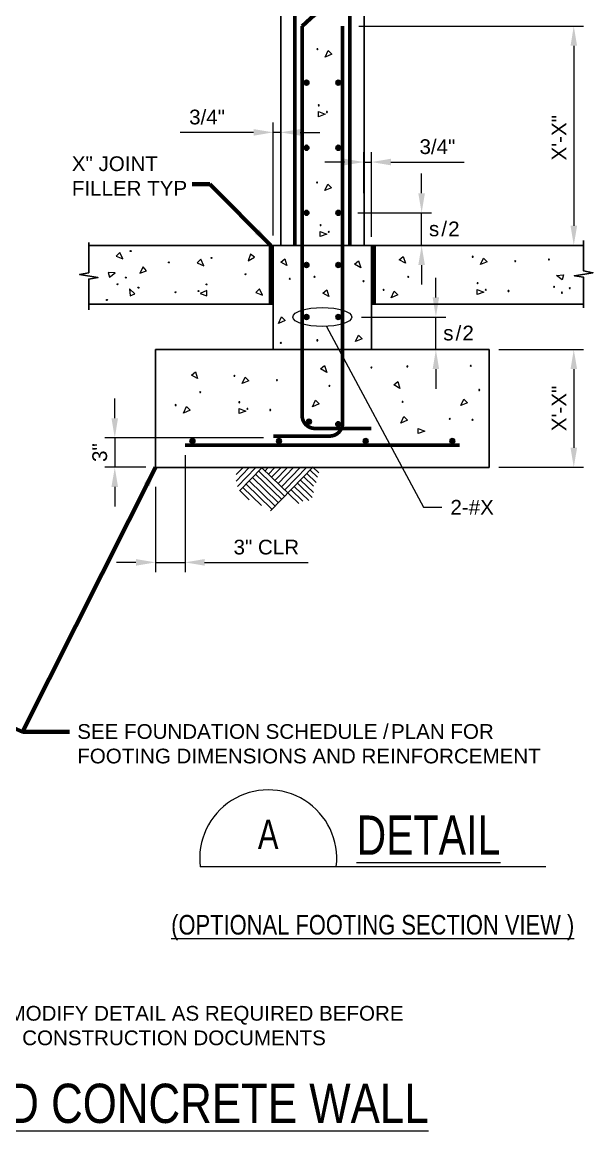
# Model space of a CAD drawing. Header units: inches. Extents: x -745 to -610, y 1779 to 1950.
# Drawn here: x -672.6 to -614.4, y 1779.4 to 1892.4 of the extents above; entities that cross this region are included whole.
import ezdxf
from ezdxf.enums import TextEntityAlignment as Align

# ---------------------------------------------------------------- set-up
doc = ezdxf.new("R2010")
doc.units = ezdxf.units.IN
doc.header["$LTSCALE"] = 5
doc.header["$MEASUREMENT"] = 0
for name, color, linetype, lineweight in [('S-ANNO-DIMS', 1, 'Continuous', 20), ('S-ANNO-TEXT', 7, 'Continuous', 20), ('S-DETL', 3, 'Continuous', 30), ('S-DETL-PATT', 7, 'Continuous', 15)]:
    doc.layers.add(name, color=color, linetype=linetype, lineweight=lineweight)
doc.styles.add('Romans', font='arial.ttf')
doc.dimstyles.get("Standard").update_dxf_attribs({"dimtxt": 0.18, "dimasz": 0.18, "dimexe": 0.18, "dimexo": 0.0625, "dimgap": 0.09, "dimtad": 0, "dimtih": 1, "dimtoh": 1, "dimdec": 4, "dimzin": 0, "dimdsep": 46, "dimtxsty": 'Standard', "dimcen": 0.09, "dimadec": 0, "dimazin": 0, "dimtfac": 1, "dimtdec": 4, "dimtofl": 0, "dimtmove": 0, "dimatfit": 3, "dimfxl": 1, "dimtolj": 1, "dimtzin": 0, "dimarcsym": 0})

# ---------------------------------------------------------------- blocks, each defined once
blk = doc.blocks.new('*D13')
at = {"layer": 'Defpoints', "color": 0, "transparency": 16777216}
for p in [(-639.26, 1891.98), (-626.16, 1869.64), (-616.34, 1869.64)]:
    blk.add_point(p, dxfattribs=at)
at = {"layer": 'S-ANNO-DIMS', "transparency": 16777216}
for p, q in [((-638.26, 1891.98), (-615.34, 1891.98)), ((-616.34, 1889.98), (-616.34, 1871.64)), ((-625.16, 1869.64), (-615.34, 1869.64))]:
    blk.add_line(p, q, dxfattribs=at)
for points in [[(-616.67, 1889.98), (-616, 1889.98), (-616.34, 1891.98)], [(-616.67, 1871.64), (-616, 1871.64), (-616.34, 1869.64)]]:
    blk.add_solid(points, dxfattribs=at)
at = {"layer": 'S-ANNO-DIMS', "transparency": 16777216, "insert": (-617.84, 1880.61), "char_height": 1.5, "attachment_point": 5, "rotation": 90, "style": 'Romans'}
blk.add_mtext('\\A1;X\'-X"', dxfattribs=at)
blk = doc.blocks.new('*D19')
at = {"layer": 'Defpoints', "color": 0, "transparency": 16777216}
for p in [(-646.98, 1850.03), (-663.14, 1847.03), (-658.98, 1847.03)]:
    blk.add_point(p, dxfattribs=at)
at = {"layer": 'S-ANNO-DIMS', "transparency": 16777216}
for p, q in [((-663.14, 1852.03), (-663.14, 1854.03)), ((-647.98, 1850.03), (-664.14, 1850.03)), ((-663.14, 1850.03), (-663.14, 1847.03)), ((-659.98, 1847.03), (-664.14, 1847.03)), ((-663.14, 1845.03), (-663.14, 1843.03))]:
    blk.add_line(p, q, dxfattribs=at)
for points in [[(-663.48, 1852.03), (-662.81, 1852.03), (-663.14, 1850.03)], [(-663.48, 1845.03), (-662.81, 1845.03), (-663.14, 1847.03)]]:
    blk.add_solid(points, dxfattribs=at)
at = {"layer": 'S-ANNO-DIMS', "transparency": 16777216, "insert": (-664.67, 1848.53), "char_height": 1.5, "attachment_point": 5, "rotation": 90, "style": 'Romans'}
blk.add_mtext('\\A1;3"', dxfattribs=at)
blk = doc.blocks.new('*D20')
at = {"layer": 'Defpoints', "color": 0, "transparency": 16777216}
for p in [(-624.98, 1859.03), (-624.98, 1847.03), (-616.34, 1847.03)]:
    blk.add_point(p, dxfattribs=at)
at = {"layer": 'S-ANNO-DIMS', "transparency": 16777216}
for p, q in [((-623.98, 1859.03), (-615.34, 1859.03)), ((-616.34, 1857.03), (-616.34, 1849.03)), ((-623.98, 1847.03), (-615.34, 1847.03))]:
    blk.add_line(p, q, dxfattribs=at)
for points in [[(-616.67, 1857.03), (-616, 1857.03), (-616.34, 1859.03)], [(-616.67, 1849.03), (-616, 1849.03), (-616.34, 1847.03)]]:
    blk.add_solid(points, dxfattribs=at)
at = {"layer": 'S-ANNO-DIMS', "transparency": 16777216, "insert": (-617.84, 1853.03), "char_height": 1.5, "attachment_point": 5, "rotation": 90, "style": 'Romans'}
blk.add_mtext('\\A1;X\'-X"', dxfattribs=at)
blk = doc.blocks.new('*D6')
at = {"layer": 'Defpoints', "color": 0, "transparency": 16777216}
for p in [(-637.73, 1878.13), (-637.73, 1873.97), (-636.98, 1869.53)]:
    blk.add_point(p, dxfattribs=at)
at = {"layer": 'S-ANNO-DIMS', "transparency": 16777216}
for p, q in [((-637.73, 1874.97), (-637.73, 1879.13)), ((-636.98, 1870.53), (-636.98, 1879.13)), ((-639.73, 1878.13), (-641.73, 1878.13)), ((-637.73, 1878.13), (-636.98, 1878.13)), ((-634.98, 1878.13), (-627.5, 1878.13))]:
    blk.add_line(p, q, dxfattribs=at)
for points in [[(-639.73, 1878.47), (-639.73, 1877.8), (-637.73, 1878.13)], [(-634.98, 1878.47), (-634.98, 1877.8), (-636.98, 1878.13)]]:
    blk.add_solid(points, dxfattribs=at)
at = {"layer": 'S-ANNO-DIMS', "transparency": 16777216, "insert": (-630.24, 1879.69), "char_height": 1.5, "attachment_point": 5, "style": 'Romans'}
blk.add_mtext('\\A1;3/4"', dxfattribs=at)
blk = doc.blocks.new('*D7')
at = {"layer": 'Defpoints', "color": 0, "transparency": 16777216}
for p in [(-646.98, 1881.16), (-646.98, 1869.64), (-646.23, 1869.64)]:
    blk.add_point(p, dxfattribs=at)
at = {"layer": 'S-ANNO-DIMS', "transparency": 16777216}
for p, q in [((-646.98, 1870.64), (-646.98, 1882.16)), ((-648.98, 1881.16), (-656.46, 1881.16)), ((-646.23, 1881.16), (-646.98, 1881.16)), ((-644.23, 1881.16), (-642.23, 1881.16))]:
    blk.add_line(p, q, dxfattribs=at)
for points in [[(-648.98, 1881.49), (-648.98, 1880.82), (-646.98, 1881.16)], [(-644.23, 1881.49), (-644.23, 1880.82), (-646.23, 1881.16)]]:
    blk.add_solid(points, dxfattribs=at)
at = {"layer": 'S-ANNO-DIMS', "transparency": 16777216, "insert": (-653.73, 1882.71), "char_height": 1.5, "attachment_point": 5, "style": 'Romans'}
blk.add_mtext('\\A1;3/4"', dxfattribs=at)
blk = doc.blocks.new('g_gdttl1')
blk.add_lwpolyline([(1.0326, -0.543, 1.127896), (0.1653, -0.5444)], format="xyb")
blk.add_lwpolyline([(0.1646, -0.5428), (2.3689, -0.5428)])
at = {"style": 'Romans', "width": 0.75}
for tag, height, p in [('DET#', 0.1875, (0.5987, -0.3372)), ('DWG#1', 0.1562, (0.6092, -0.7109)), ('DWG#2', 0.1562, (0.6251, -0.9373)), ('DWG#3', 0.1562, (0.6274, -1.1671)), ('DWG#5', 0.1562, (0.632, -1.6266))]:
    blk.add_attdef(tag, text='', height=height, dxfattribs=at).set_placement(p, align=Align.MIDDLE_CENTER)
blk.add_attdef('%%ULOWER_TITLE', text='', height=0.25, dxfattribs=at).set_placement((1.1614, -0.5762), align=Align.BOTTOM_LEFT)
at = {"style": 'Romans'}
blk.add_attdef('SCALE', text='', height=0.0938, dxfattribs=at).set_placement((1.3897, -0.697), align=Align.MIDDLE_LEFT)
at = {"style": 'Romans', "width": 0.75}
blk.add_attdef('DWG#4', text='', height=0.1562, dxfattribs=at).set_placement((0.6297, -1.3968), align=Align.MIDDLE)
blk = doc.blocks.new('*D4')
at = {"layer": 'Defpoints', "color": 0, "transparency": 16777216}
for p in [(-655.98, 1849.28), (-658.98, 1846.03), (-658.98, 1837.34)]:
    blk.add_point(p, dxfattribs=at)
at = {"layer": 'S-ANNO-DIMS', "transparency": 16777216}
for p, q in [((-655.98, 1848.28), (-655.98, 1836.34)), ((-658.98, 1845.03), (-658.98, 1836.34)), ((-660.98, 1837.34), (-662.98, 1837.34)), ((-658.98, 1837.34), (-655.98, 1837.34)), ((-653.98, 1837.34), (-643.41, 1837.34))]:
    blk.add_line(p, q, dxfattribs=at)
for points in [[(-660.98, 1837.68), (-660.98, 1837.01), (-658.98, 1837.34)], [(-653.98, 1837.68), (-653.98, 1837.01), (-655.98, 1837.34)]]:
    blk.add_solid(points, dxfattribs=at)
at = {"layer": 'S-ANNO-DIMS', "transparency": 16777216, "insert": (-647.69, 1838.89), "char_height": 1.5, "attachment_point": 5, "style": 'Romans'}
blk.add_mtext('\\A1;3" CLR', dxfattribs=at)
blk = doc.blocks.new('*D24')
at = {"layer": 'Defpoints', "color": 0, "transparency": 16777216}
for p in [(-638.98, 1862.34), (-630.4, 1862.34), (-636.98, 1859.03)]:
    blk.add_point(p, dxfattribs=at)
at = {"layer": 'S-ANNO-DIMS', "transparency": 16777216}
for p, q in [((-630.4, 1864.34), (-630.4, 1866.34)), ((-637.98, 1862.34), (-629.4, 1862.34)), ((-630.4, 1859.03), (-630.4, 1862.34)), ((-635.98, 1859.03), (-629.4, 1859.03)), ((-630.4, 1857.03), (-630.4, 1855.03))]:
    blk.add_line(p, q, dxfattribs=at)
for points in [[(-630.73, 1864.34), (-630.07, 1864.34), (-630.4, 1862.34)], [(-630.73, 1857.03), (-630.07, 1857.03), (-630.4, 1859.03)]]:
    blk.add_solid(points, dxfattribs=at)
at = {"layer": 'S-ANNO-DIMS', "transparency": 16777216, "insert": (-631.9, 1860.69), "char_height": 1.5, "width": 3.0682, "attachment_point": 5, "rotation": 90, "style": 'Romans'}
blk.add_mtext('\\A1;{\\T1.2; }', dxfattribs=at)
blk = doc.blocks.new('*D25')
at = {"layer": 'Defpoints', "color": 0, "transparency": 16777216}
for p in [(-639.35, 1872.95), (-631.85, 1872.95), (-636.98, 1869.64)]:
    blk.add_point(p, dxfattribs=at)
at = {"layer": 'S-ANNO-DIMS', "transparency": 16777216}
for p, q in [((-631.85, 1874.95), (-631.85, 1876.95)), ((-638.35, 1872.95), (-630.85, 1872.95)), ((-631.85, 1869.64), (-631.85, 1872.95)), ((-635.98, 1869.64), (-630.85, 1869.64)), ((-631.85, 1867.64), (-631.85, 1865.64))]:
    blk.add_line(p, q, dxfattribs=at)
for points in [[(-632.19, 1874.95), (-631.52, 1874.95), (-631.85, 1872.95)], [(-632.19, 1867.64), (-631.52, 1867.64), (-631.85, 1869.64)]]:
    blk.add_solid(points, dxfattribs=at)
at = {"layer": 'S-ANNO-DIMS', "transparency": 16777216, "insert": (-633.35, 1871.3), "char_height": 1.5, "width": 3.0682, "attachment_point": 5, "rotation": 90, "style": 'Romans'}
blk.add_mtext('\\A1;{\\T1.2; }', dxfattribs=at)

msp = doc.modelspace()

# ---------------------------------------------------------------- hatches: boundary and pattern name
at = {"layer": 'S-DETL', "linetype": 'Continuous'}
h = msp.add_hatch(color=256, dxfattribs=at)
h.dxf.hatch_style = 1
h.paths.add_polyline_path([(-643.8499001, 1886.2191566, -1), (-643.3499001, 1886.2191566, -1)])
h = msp.add_hatch(color=256, dxfattribs=at)
h.dxf.hatch_style = 1
h.paths.add_polyline_path([(-643.8499001, 1886.2191566, -1), (-643.3499001, 1886.2191566, -1)])
h = msp.add_hatch(color=256, dxfattribs=at)
h.dxf.hatch_style = 1
h.paths.add_polyline_path([(-643.8499001, 1886.2191566, -1), (-643.3499001, 1886.2191566, -1)])
h = msp.add_hatch(color=256, dxfattribs=at)
h.dxf.hatch_style = 1
h.paths.add_polyline_path([(-640.1002493, 1886.2191566, 1), (-640.6002493, 1886.2191566, 1)])
h = msp.add_hatch(color=256, dxfattribs=at)
h.dxf.hatch_style = 1
h.paths.add_polyline_path([(-640.1002493, 1886.2191566, 1), (-640.6002493, 1886.2191566, 1)])
h = msp.add_hatch(color=256, dxfattribs=at)
h.dxf.hatch_style = 1
h.paths.add_polyline_path([(-640.1002493, 1886.2191566, 1), (-640.6002493, 1886.2191566, 1)])
h = msp.add_hatch(color=256, dxfattribs=at)
h.dxf.hatch_style = 1
h.paths.add_polyline_path([(-643.8499001, 1879.5869131, -1), (-643.3499001, 1879.5869131, -1)])
h = msp.add_hatch(color=256, dxfattribs=at)
h.dxf.hatch_style = 1
h.paths.add_polyline_path([(-643.8499001, 1879.5869131, -1), (-643.3499001, 1879.5869131, -1)])
h = msp.add_hatch(color=256, dxfattribs=at)
h.dxf.hatch_style = 1
h.paths.add_polyline_path([(-643.8499001, 1879.5869131, -1), (-643.3499001, 1879.5869131, -1)])
h = msp.add_hatch(color=256, dxfattribs=at)
h.dxf.hatch_style = 1
h.paths.add_polyline_path([(-640.1002493, 1879.5869131, 1), (-640.6002493, 1879.5869131, 1)])
h = msp.add_hatch(color=256, dxfattribs=at)
h.dxf.hatch_style = 1
h.paths.add_polyline_path([(-640.1002493, 1879.5869131, 1), (-640.6002493, 1879.5869131, 1)])
h = msp.add_hatch(color=256, dxfattribs=at)
h.dxf.hatch_style = 1
h.paths.add_polyline_path([(-640.1002493, 1879.5869131, 1), (-640.6002493, 1879.5869131, 1)])
h = msp.add_hatch(color=256, dxfattribs=at)
h.dxf.hatch_style = 1
h.paths.add_polyline_path([(-643.8499001, 1872.9546696, -1), (-643.3499001, 1872.9546696, -1)])
h = msp.add_hatch(color=256, dxfattribs=at)
h.dxf.hatch_style = 1
h.paths.add_polyline_path([(-643.8499001, 1872.9546696, -1), (-643.3499001, 1872.9546696, -1)])
h = msp.add_hatch(color=256, dxfattribs=at)
h.dxf.hatch_style = 1
h.paths.add_polyline_path([(-643.8499001, 1872.9546696, -1), (-643.3499001, 1872.9546696, -1)])
h = msp.add_hatch(color=256, dxfattribs=at)
h.dxf.hatch_style = 1
h.paths.add_polyline_path([(-640.1002493, 1872.9546696, 1), (-640.6002493, 1872.9546696, 1)])
h = msp.add_hatch(color=256, dxfattribs=at)
h.dxf.hatch_style = 1
h.paths.add_polyline_path([(-640.1002493, 1872.9546696, 1), (-640.6002493, 1872.9546696, 1)])
h = msp.add_hatch(color=256, dxfattribs=at)
h.dxf.hatch_style = 1
h.paths.add_polyline_path([(-640.1002493, 1872.9546696, 1), (-640.6002493, 1872.9546696, 1)])
h = msp.add_hatch(color=256, dxfattribs=at)
h.dxf.hatch_style = 1
h.paths.add_polyline_path([(-643.8499001, 1867.6488748, -1), (-643.3499001, 1867.6488748, -1)])
h = msp.add_hatch(color=256, dxfattribs=at)
h.dxf.hatch_style = 1
h.paths.add_polyline_path([(-643.8499001, 1867.6488748, -1), (-643.3499001, 1867.6488748, -1)])
h = msp.add_hatch(color=256, dxfattribs=at)
h.dxf.hatch_style = 1
h.paths.add_polyline_path([(-643.8499001, 1867.6488748, -1), (-643.3499001, 1867.6488748, -1)])
h = msp.add_hatch(color=256, dxfattribs=at)
h.dxf.hatch_style = 1
h.paths.add_polyline_path([(-640.1002493, 1867.6488748, 1), (-640.6002493, 1867.6488748, 1)])
h = msp.add_hatch(color=256, dxfattribs=at)
h.dxf.hatch_style = 1
h.paths.add_polyline_path([(-640.1002493, 1867.6488748, 1), (-640.6002493, 1867.6488748, 1)])
h = msp.add_hatch(color=256, dxfattribs=at)
h.dxf.hatch_style = 1
h.paths.add_polyline_path([(-640.1002493, 1867.6488748, 1), (-640.6002493, 1867.6488748, 1)])
h = msp.add_hatch(color=256, dxfattribs=at)
h.dxf.hatch_style = 1
h.paths.add_polyline_path([(-643.8499001, 1862.34308, -1), (-643.3499001, 1862.34308, -1)])
h = msp.add_hatch(color=256, dxfattribs=at)
h.dxf.hatch_style = 1
h.paths.add_polyline_path([(-643.8499001, 1862.34308, -1), (-643.3499001, 1862.34308, -1)])
h = msp.add_hatch(color=256, dxfattribs=at)
h.dxf.hatch_style = 1
h.paths.add_polyline_path([(-643.8499001, 1862.34308, -1), (-643.3499001, 1862.34308, -1)])
h = msp.add_hatch(color=256, dxfattribs=at)
h.dxf.hatch_style = 1
h.paths.add_polyline_path([(-640.1002493, 1862.34308, 1), (-640.6002493, 1862.34308, 1)])
h = msp.add_hatch(color=256, dxfattribs=at)
h.dxf.hatch_style = 1
h.paths.add_polyline_path([(-640.1002493, 1862.34308, 1), (-640.6002493, 1862.34308, 1)])
h = msp.add_hatch(color=256, dxfattribs=at)
h.dxf.hatch_style = 1
h.paths.add_polyline_path([(-640.1002493, 1862.34308, 1), (-640.6002493, 1862.34308, 1)])
at = {"layer": 'S-DETL'}
h = msp.add_hatch(color=256, dxfattribs=at)
h.dxf.hatch_style = 1
h.paths.add_polyline_path([(-643.5937059, 1851.6847327, 1), (-643.0937059, 1851.6847327, 1)])
h = msp.add_hatch(color=256, dxfattribs=at)
h.dxf.hatch_style = 1
h.paths.add_polyline_path([(-640.6057247, 1851.4284511, 1), (-640.1057247, 1851.4284511, 1)])
h = msp.add_hatch(color=256, dxfattribs=at)
h.dxf.hatch_style = 1
h.paths.add_polyline_path([(-654.9750747, 1849.7134517, 1), (-655.4750747, 1849.7134517, 1)])
h = msp.add_hatch(color=256, dxfattribs=at)
h.dxf.hatch_style = 1
h.paths.add_polyline_path([(-646.1417414, 1849.7134517, 1), (-646.6417414, 1849.7134517, 1)])
h = msp.add_hatch(color=256, dxfattribs=at)
h.dxf.hatch_style = 1
h.paths.add_polyline_path([(-637.3084081, 1849.7134517, 1), (-637.8084081, 1849.7134517, 1)])
h = msp.add_hatch(color=256, dxfattribs=at)
h.dxf.hatch_style = 1
h.paths.add_polyline_path([(-628.4750747, 1849.7134517, 1), (-628.9750747, 1849.7134517, 1)])

# ---------------------------------------------------------------- linework, layer by layer
at = {"layer": 'S-ANNO-TEXT'}
msp.add_lwpolyline([(-641.5641205, 1861.3859023), (-631.6527727, 1842.9742206), (-629.7886624, 1842.9742206)], dxfattribs=at)
msp.add_ellipse((-641.9750747, 1862.34308), major_axis=(3, 0), ratio=0.322095586, dxfattribs=at)
at = {"layer": 'S-DETL', "linetype": 'Continuous'}
for p, q in [((-646.2250747, 1911.5638179), (-646.2250747, 1869.6385479)), ((-637.7250747, 1911.5638179), (-637.7250747, 1869.6385479)), ((-646.9750747, 1869.6385479), (-665.7948213, 1869.6385479)), ((-647.3500747, 1869.6385479), (-647.3500747, 1863.6385479)), ((-647.2250747, 1869.6385479), (-647.2250747, 1863.6385479)), ((-647.1000747, 1869.6385479), (-647.1000747, 1863.6385479)), ((-646.9750747, 1869.6385479), (-646.9750747, 1859.0269583)), ((-646.2250747, 1869.6385479), (-646.9750747, 1869.6385479)), ((-646.2250747, 1869.6385479), (-637.7250747, 1869.6385479)), ((-636.9750747, 1869.6385479), (-637.7250747, 1869.6385479)), ((-636.9750747, 1869.6385479), (-615.3353035, 1869.6385479)), ((-636.9750747, 1869.5284133), (-636.9750747, 1859.0269583)), ((-636.8500747, 1869.6385479), (-636.8500747, 1863.6385479)), ((-636.7250747, 1869.6385479), (-636.7250747, 1863.6385479)), ((-636.6000747, 1869.6385479), (-636.6000747, 1863.6385479)), ((-646.9750747, 1863.6385479), (-665.7948213, 1863.6385479)), ((-636.9750747, 1863.6385479), (-615.3353035, 1863.6385479)), ((-658.9750747, 1859.0269583), (-658.9750747, 1847.0269583)), ((-658.9750747, 1859.0269583), (-646.9750747, 1859.0269583)), ((-646.9750747, 1859.0269583), (-636.9750747, 1859.0269583)), ((-636.9750747, 1859.0269583), (-624.9750747, 1859.0269583)), ((-624.9750747, 1859.0269583), (-624.9750747, 1847.0269583)), ((-658.9750747, 1847.0269583), (-624.9750747, 1847.0269583))]:
    msp.add_line(p, q, dxfattribs=at)
at = {"layer": 'S-DETL', "linetype": 'Continuous', "const_width": 0.375}
for points in [[(-644.7878366, 1911.5638179), (-644.7878366, 1869.6385479)], [(-639.1623128, 1911.5638179), (-639.1623128, 1869.6385479)], [(-644.0374874, 1891.9822127), (-644.0374874, 1852.3034511)], [(-639.912662, 1891.9822127), (-639.912662, 1851.5269583)]]:
    msp.add_lwpolyline(points, dxfattribs=at)
at = {"layer": 'S-DETL', "linetype": 'Continuous'}
for points in [[(-665.7948213, 1869.944445), (-665.7948213, 1866.858533), (-666.7354273, 1866.6648826), (-664.8542153, 1866.3662776), (-665.7948213, 1866.2095099), (-665.7948213, 1863.0867151)], [(-615.3353035, 1870.1273026), (-615.3353035, 1867.0413905), (-614.3946975, 1866.8477402), (-616.2759095, 1866.5491351), (-615.3353035, 1866.3923674), (-615.3353035, 1863.2695727)]]:
    msp.add_lwpolyline(points, dxfattribs=at)
at = {"layer": 'S-DETL', "const_width": 0.375}
for points in [[(-639.912662, 1851.5269583, -0.4142135624), (-641.225162, 1850.2144583), (-646.9750747, 1850.2144583)], [(-644.0374874, 1852.3034511, 0.4142135624), (-642.7249874, 1850.9909511), (-636.9750747, 1850.9909511)]]:
    msp.add_lwpolyline(points, format="xyb", dxfattribs=at)
msp.add_lwpolyline([(-655.9750747, 1849.2759517), (-627.9750747, 1849.2759517)], dxfattribs=at)
at = {"layer": 'S-DETL', "linetype": 'Continuous'}
for centre in [(-643.5999001, 1886.2191566), (-643.5999001, 1886.2191566), (-643.5999001, 1886.2191566), (-640.3502493, 1886.2191566), (-640.3502493, 1886.2191566), (-640.3502493, 1886.2191566), (-643.5999001, 1879.5869131), (-643.5999001, 1879.5869131), (-643.5999001, 1879.5869131), (-640.3502493, 1879.5869131), (-640.3502493, 1879.5869131), (-640.3502493, 1879.5869131), (-643.5999001, 1872.9546696), (-643.5999001, 1872.9546696), (-643.5999001, 1872.9546696), (-640.3502493, 1872.9546696), (-640.3502493, 1872.9546696), (-640.3502493, 1872.9546696), (-643.5999001, 1867.6488748), (-643.5999001, 1867.6488748), (-643.5999001, 1867.6488748), (-640.3502493, 1867.6488748), (-640.3502493, 1867.6488748), (-640.3502493, 1867.6488748), (-643.5999001, 1862.34308), (-643.5999001, 1862.34308), (-643.5999001, 1862.34308), (-640.3502493, 1862.34308), (-640.3502493, 1862.34308), (-640.3502493, 1862.34308)]:
    msp.add_circle(centre, 0.25, dxfattribs=at)
at = {"layer": 'S-DETL'}
for centre in [(-643.3437059, 1851.6847327), (-640.3557247, 1851.4284511), (-655.2250747, 1849.7134517), (-646.3917414, 1849.7134517), (-637.5584081, 1849.7134517), (-628.7250747, 1849.7134517)]:
    msp.add_circle(centre, 0.25, dxfattribs=at)
at = {"layer": 'S-DETL-PATT'}
for p, q in [((-650.7577144, 1846.2892764), (-650.112589, 1846.9549699)), ((-650.7474303, 1845.633867), (-649.4571795, 1846.965254)), ((-650.6282813, 1845.0907933), (-648.8017701, 1846.975538)), ((-650.429661, 1844.6297247), (-648.1463606, 1846.9858221)), ((-648.1463606, 1846.9858221), (-644.3707717, 1843.3268886)), ((-647.8135139, 1846.6632594), (-647.4909512, 1846.9961061)), ((-647.4806671, 1846.3406967), (-646.8355417, 1847.0063902)), ((-647.2467546, 1842.5859386), (-642.903085, 1847.0680945)), ((-647.1478204, 1846.018134), (-646.1801323, 1847.0166742)), ((-646.8149736, 1845.6955713), (-645.5247228, 1847.0269583)), ((-646.4821268, 1845.3730086), (-644.8693134, 1847.0372424)), ((-646.1492801, 1845.0504459), (-644.2139039, 1847.0475264)), ((-645.8164333, 1844.7278832), (-643.5584945, 1847.0578105)), ((-642.9346962, 1847.0354756), (-642.3412885, 1846.4603945)), ((-649.1140487, 1845.9872818), (-646.5157719, 1843.4692766)), ((-648.791486, 1846.3201286), (-646.1239523, 1843.7350144)), ((-648.4689233, 1846.6529753), (-645.8187059, 1844.0846424)), ((-643.8707731, 1846.0695543), (-642.8722329, 1845.1018662)), ((-643.5482104, 1846.402401), (-642.5912176, 1845.4749686)), ((-643.2256477, 1846.7352478), (-642.4764179, 1846.009159)), ((-650.0817368, 1844.9887416), (-648.1759976, 1843.1418765)), ((-649.7591741, 1845.3215883), (-647.1608973, 1842.8035831)), ((-649.4366114, 1845.6544351), (-646.8210184, 1843.1196568)), ((-645.1610239, 1844.7381673), (-643.9789601, 1843.592618)), ((-644.8384612, 1845.071014), (-643.3620694, 1843.6402306)), ((-644.5158985, 1845.4038608), (-643.0048741, 1843.9395229)), ((-644.1933358, 1845.7367075), (-642.8619488, 1844.4464567)), ((-650.4042995, 1844.6558948), (-649.4507934, 1843.7318495))]:
    msp.add_line(p, q, dxfattribs=at)
at = {"layer": 'S-DETL-PATT', "flags": 128}
for points in [[(-642.5311717, 1889.6266758, 1), (-642.4274917, 1889.6266758, 1)], [(-642.3922478, 1883.9124068, 1), (-642.2885678, 1883.9124068, 1)], [(-641.566848, 1883.2310382, 1), (-641.463168, 1883.2310382, 1)], [(-642.559319, 1876.0363733, 1), (-642.455639, 1876.0363733, 1)], [(-642.2029187, 1871.7088135, 1), (-642.0992387, 1871.7088135, 1)], [(-641.377519, 1871.0274449, 1), (-641.273839, 1871.0274449, 1)], [(-661.4702341, 1869.0673264, -1), (-661.5739141, 1869.0673264, -1)], [(-653.2317675, 1868.3635578, -1), (-653.3354475, 1868.3635578, -1)], [(-626.6979542, 1868.4886308, 1), (-626.5942742, 1868.4886308, 1)], [(-657.5676125, 1867.9124156, -1), (-657.6712925, 1867.9124156, -1)], [(-622.3621092, 1868.0374886, 1), (-622.2584292, 1868.0374886, 1)], [(-618.9283817, 1868.2041536, 1), (-618.8247017, 1868.2041536, 1)], [(-661.9733233, 1866.3687141, -1), (-662.0770033, 1866.3687141, -1)], [(-649.755555, 1866.699717, -1), (-649.859235, 1866.699717, -1)], [(-645.3565694, 1866.2218636, 1), (-645.2528894, 1866.2218636, 1)], [(-642.8280097, 1866.4246398, 1), (-642.7243297, 1866.4246398, 1)], [(-633.2720014, 1866.4514012, 1), (-633.1683214, 1866.4514012, 1)], [(-662.798723, 1865.6873455, -1), (-662.902403, 1865.6873455, -1)], [(-660.6845116, 1865.335723, -1), (-660.7881916, 1865.335723, -1)], [(-654.5602564, 1864.9835768, -1), (-654.6639364, 1864.9835768, -1)], [(-653.7348567, 1865.6649454, -1), (-653.8385367, 1865.6649454, -1)], [(-637.8312873, 1866.004245, 1), (-637.7276073, 1866.004245, 1)], [(-635.7845682, 1865.115242, 1), (-635.6808882, 1865.115242, 1)], [(-626.194865, 1865.7900185, 1), (-626.091185, 1865.7900185, 1)], [(-625.3694653, 1865.1086499, 1), (-625.2657853, 1865.1086499, 1)], [(-623.0461869, 1864.9927709, 1), (-622.9425069, 1864.9927709, 1)], [(-618.3966238, 1865.4282063, 1), (-618.2929438, 1865.4282063, 1)], [(-616.7990373, 1865.2888786, 1), (-616.6953573, 1865.2888786, 1)], [(-663.8932203, 1864.0792527, -1), (-663.9969003, 1864.0792527, -1)], [(-656.8835348, 1864.8676978, -1), (-656.9872148, 1864.8676978, -1)], [(-617.5998928, 1864.8241726, 1), (-617.4962128, 1864.8241726, 1)], [(-646.2604429, 1859.7256722, 1), (-646.1567629, 1859.7256722, 1)], [(-642.5413016, 1859.9678363, 1), (-642.4376216, 1859.9678363, 1)], [(-637.0260456, 1857.213322, 1), (-636.9223656, 1857.213322, 1)], [(-633.3616038, 1857.3091937, 1), (-633.2579238, 1857.3091937, 1)], [(-626.8989335, 1857.3618227, 1), (-626.7952535, 1857.3618227, 1)], [(-650.9964699, 1856.3633251, 1), (-650.8927899, 1856.3633251, 1)], [(-646.6606248, 1855.9121829, 1), (-646.5569448, 1855.9121829, 1)], [(-641.3034918, 1855.3388282, 1), (-641.1998118, 1855.3388282, 1)], [(-626.03312, 1854.9069249, 1), (-625.92944, 1854.9069249, 1)], [(-654.4726824, 1854.6994843, 1), (-654.3690024, 1854.6994843, 1)], [(-650.4933806, 1853.6647128, 1), (-650.3897006, 1853.6647128, 1)], [(-633.8451775, 1853.6942262, 1), (-633.7414975, 1853.6942262, 1)], [(-656.9852492, 1853.3633251, 1), (-656.8815692, 1853.3633251, 1)], [(-649.6679809, 1852.9833441, 1), (-649.5643009, 1852.9833441, 1)], [(-647.3447025, 1852.8674651, 1), (-647.2410225, 1852.8674651, 1)], [(-629.0404761, 1851.9780861, 1), (-628.9367961, 1851.9780861, 1)], [(-626.7171977, 1851.8622071, 1), (-626.6135177, 1851.8622071, 1)]]:
    msp.add_lwpolyline(points, format="xyb", close=True, dxfattribs=at)
for points in [[(-641.0142379, 1889.111087), (-641.6885009, 1888.8234366), (-641.3891306, 1889.4859797)], [(-642.3730196, 1883.2761966), (-641.6928442, 1883.0028202), (-642.3730196, 1882.7460182)], [(-641.0423853, 1875.5207845), (-641.7166483, 1875.2331342), (-641.417278, 1875.8956772)], [(-642.1836905, 1871.0726033), (-641.5035151, 1870.7992269), (-642.1836905, 1870.542425)], [(-662.9871679, 1868.5517376), (-662.3129049, 1868.2640873), (-662.6122751, 1868.9266303)], [(-649.3088247, 1868.7626207), (-649.5291158, 1868.0634461), (-648.8990467, 1868.4262116)], [(-633.7187317, 1868.5143049), (-633.4984406, 1867.8151303), (-634.1285097, 1868.1778958)], [(-660.2420496, 1867.453845), (-660.5778957, 1866.8022464), (-659.8953654, 1867.0527226)], [(-654.7487012, 1867.8479689), (-654.0744383, 1867.5603186), (-654.3738085, 1868.2228617)], [(-645.8032997, 1868.2847673), (-645.5830086, 1867.5855927), (-646.2130777, 1867.9483582)], [(-638.2780176, 1868.0671487), (-638.0577265, 1867.3679741), (-638.6877956, 1867.7307396)], [(-625.1810204, 1867.973042), (-625.8552834, 1867.6853917), (-625.5559132, 1868.3479347)], [(-663.6661154, 1866.3884293), (-663.0939878, 1866.846734), (-663.8193572, 1866.8959784)], [(-617.5292314, 1866.1292901), (-618.101359, 1866.5875948), (-617.3759896, 1866.6368392)], [(-661.1010556, 1864.7041701), (-661.6247395, 1865.2171306), (-661.5865333, 1864.4910961)], [(-653.7540849, 1865.0287353), (-654.4342603, 1864.7553588), (-653.7540849, 1864.4985569)], [(-648.7599219, 1864.8479689), (-648.0856589, 1864.5603186), (-648.3850292, 1865.2228616)], [(-641.5270033, 1865.1268522), (-641.3067122, 1864.4276776), (-641.9367813, 1864.7904431)], [(-626.1756368, 1865.1538083), (-625.4954614, 1864.8804319), (-626.1756368, 1864.62363)], [(-634.2676344, 1864.5996531), (-634.9418974, 1864.3120028), (-634.6425272, 1864.9745459)], [(-645.7654363, 1861.9825369), (-646.4396993, 1861.6948866), (-646.140329, 1862.3574296)], [(-637.9274987, 1860.1264299), (-638.6017617, 1859.8387795), (-638.3023914, 1860.5013226)], [(-641.750222, 1857.4017319), (-641.529931, 1856.7025574), (-642.16, 1857.0653228)], [(-654.9194126, 1856.762388), (-654.6991216, 1856.0632134), (-655.3291906, 1856.4259789)], [(-649.4795361, 1855.8477363), (-650.1537991, 1855.5600859), (-649.8544288, 1856.222629)], [(-634.2919078, 1855.75713), (-634.0716167, 1855.0579554), (-634.7016858, 1855.4207208)], [(-642.2991248, 1853.4870802), (-642.9733878, 1853.1994299), (-642.6740175, 1853.8619729)], [(-627.1812781, 1853.6093936), (-627.8555411, 1853.3217433), (-627.5561708, 1853.9842863)], [(-655.4683154, 1852.8477362), (-656.1425784, 1852.5600859), (-655.8432081, 1853.222629)], [(-650.4741525, 1853.0285026), (-649.7939771, 1852.7551262), (-650.4741525, 1852.4983242)], [(-633.2985826, 1851.8167873), (-633.9728456, 1851.529137), (-633.6734753, 1852.1916801)], [(-632.2114092, 1850.9956759), (-631.5312337, 1850.7222994), (-632.2114092, 1850.4654975)]]:
    msp.add_lwpolyline(points, close=True, dxfattribs=at)

# ---------------------------------------------------------------- block references
at = {"layer": 'S-ANNO-TEXT', "color": 7, "linetype": 'Continuous'}
ref = msp.add_blockref('g_gdttl1', (-657.0784117, 1815.0381221), dxfattribs=dict(at, xscale=16, yscale=16, zscale=16))
ref.add_attrib('%%ULOWER_TITLE', '%%uDETAIL', dxfattribs={"layer": '0', "height": 4, "style": 'Romans', "width": 0.75}).set_placement((-638.4959767, 1806.3527752), align=Align.BOTTOM_LEFT)
ref.add_attrib('DET#', 'A', dxfattribs={"layer": '0', "height": 3, "style": 'Romans', "width": 0.75}).set_placement((-647.49919, 1809.6425091), align=Align.MIDDLE_CENTER)

# ---------------------------------------------------------------- texts
at = {"layer": 'S-ANNO-DIMS', "char_height": 1.499999989, "attachment_point": 1, "style": 'Romans'}
for insert in [(-631.104931, 1872.0721886), (-629.6484788, 1861.460599)]:
    msp.add_mtext('{\\T1.2;s/}2', dxfattribs=dict(at, insert=insert))
at = {"layer": 'S-ANNO-TEXT', "style": 'Romans', "width": 0.8}
msp.add_text('%%U(OPTIONAL FOOTING SECTION VIEW )', height=2, dxfattribs=at).set_placement((-657.3898205, 1799.4216246))
at = {"layer": 'S-ANNO-TEXT', "style": 'Romans'}
for s, insert, char_height, attachment_point in [('\\A1;X" JOINT\\PFILLER TYP', (-667.5219699, 1878.71374), 1.499999989, 1), ('\\A1;\\pxql;SEE FOUNDATION SCHEDUL{\\T1.4;E/}PLAN FOR \\PFOOTING DIMENSIONS AND REINFORCEMENT', (-666.968985, 1820.8629454), 1.499999989, 1), ('{\\W0.8;\\LINTERIOR REINFORCED CONCRETE WALL}', (-677.0825782, 1784.2234898), 4, 2)]:
    msp.add_mtext(s, dxfattribs=dict(at, insert=insert, char_height=char_height, attachment_point=attachment_point))
at = {"layer": 'S-ANNO-TEXT', "attachment_point": 1, "style": 'Romans'}
for s, insert, char_height, width in [('\\A1;2-#X', (-628.9160727, 1843.7079408), 1.49999999, 35.703847172), ('NOTE TO DESIGN PROFESSIONAL: \\PCOMPLETE THE ATTACHED CHECKLIST AND MODIFY DETAIL AS REQUIRED BEFORE \\PINCORPORATING THIS DETAIL INTO PROJECT CONSTRUCTION DOCUMENTS', (-720.0785192, 1794.6498199), 1.499999989, 159.842980143)]:
    msp.add_mtext(s, dxfattribs=dict(at, insert=insert, char_height=char_height, width=width))

# ---------------------------------------------------------------- dimensions: what is measured, and where the dimension line sits
at = {"layer": 'S-ANNO-DIMS'}
for base, p1, p2, angle, text, override, picture, middle in [((-616.3353035, 1869.6385479), (-639.2573026, 1891.9822127), (-626.1551891, 1869.6385479), 270, 'X\'-X"', {"dimscale": 16, "dimtxt": 0.09375, "dimasz": 0.125, "dimexe": 0.0625, "dimgap": 0.0625, "dimtih": 0, "dimtoh": 0, "dimdec": 5, "dimlfac": 1, "dimrnd": 0.03125, "dimzin": 7, "dimlunit": 4, "dimtxsty": 'Romans', "dimcen": 0.125, "dimclrd": 256, "dimclre": 256, "dimclrt": 256, "dimadec": 4, "dimtdec": 5, "dimtofl": 1, "dimtvp": 1, "dimfrac": 2, "dimtzin": 3, "dimlwd": 65535, "dimlwe": 65535}, '*D13', (-616.3353035, 1880.6077284)), ((-646.9750747, 1881.1566793), (-646.2250747, 1869.6385479), (-646.9750747, 1869.6385479), 180, '3/4"', {"dimscale": 16, "dimtxt": 0.09375, "dimasz": 0.125, "dimexe": 0.0625, "dimgap": 0.0625, "dimtih": 0, "dimtoh": 0, "dimdec": 5, "dimlfac": 1, "dimrnd": 0.03125, "dimzin": 7, "dimlunit": 4, "dimtxsty": 'Romans', "dimcen": 0.125, "dimse1": 1, "dimclrd": 256, "dimclre": 256, "dimclrt": 256, "dimadec": 4, "dimtdec": 5, "dimtofl": 1, "dimtvp": 1, "dimfrac": 2, "dimtzin": 3, "dimlwd": 65535, "dimlwe": 65535}, '*D7', (-653.7276483, 1881.1566793)), ((-637.7250747, 1878.1337649), (-636.9750747, 1869.5284133), (-637.7250747, 1873.9719937), 180, '3/4"', {"dimscale": 16, "dimtxt": 0.09375, "dimasz": 0.125, "dimexe": 0.0625, "dimgap": 0.0625, "dimtih": 0, "dimtoh": 0, "dimdec": 5, "dimlfac": 1, "dimrnd": 0.03125, "dimzin": 7, "dimlunit": 4, "dimtxsty": 'Romans', "dimcen": 0.125, "dimclrd": 256, "dimclre": 256, "dimclrt": 256, "dimadec": 4, "dimtdec": 5, "dimtofl": 1, "dimtvp": 1, "dimfrac": 2, "dimtzin": 3, "dimlwd": 65535, "dimlwe": 65535}, '*D6', (-630.236671, 1878.1337649)), ((-631.854931, 1872.9546696), (-636.9750747, 1869.6385479), (-639.3499001, 1872.9546696), 90, '{\\T1.2; }', {"dimscale": 16, "dimtxt": 0.09375, "dimasz": 0.125, "dimexe": 0.0625, "dimgap": 0.0625, "dimtih": 0, "dimtoh": 0, "dimdec": 5, "dimlfac": 1, "dimrnd": 0.03125, "dimzin": 7, "dimlunit": 4, "dimtxsty": 'Romans', "dimcen": 0.125, "dimclrd": 256, "dimclre": 256, "dimclrt": 256, "dimadec": 4, "dimtdec": 5, "dimtofl": 1, "dimtvp": 1, "dimfrac": 2, "dimtzin": 3, "dimlwd": 65535, "dimlwe": 65535}, '*D25', (-631.854931, 1871.2966087)), ((-630.3984788, 1862.34308), (-636.9750747, 1859.0269583), (-638.9750747, 1862.34308), 90, '{\\T1.2; }', {"dimscale": 16, "dimtxt": 0.09375, "dimasz": 0.125, "dimexe": 0.0625, "dimgap": 0.0625, "dimtih": 0, "dimtoh": 0, "dimdec": 5, "dimlfac": 1, "dimrnd": 0.03125, "dimzin": 7, "dimlunit": 4, "dimtxsty": 'Romans', "dimcen": 0.125, "dimclrd": 256, "dimclre": 256, "dimclrt": 256, "dimadec": 4, "dimtdec": 5, "dimtofl": 1, "dimtvp": 1, "dimfrac": 2, "dimtzin": 3, "dimlwd": 65535, "dimlwe": 65535}, '*D24', (-630.3984788, 1860.6850192)), ((-616.3353035, 1847.0269583), (-624.9750747, 1859.0269583), (-624.9750747, 1847.0269583), 270, 'X\'-X"', {"dimscale": 16, "dimtxt": 0.09375, "dimasz": 0.125, "dimexe": 0.0625, "dimgap": 0.0625, "dimtih": 0, "dimtoh": 0, "dimdec": 5, "dimlfac": 1, "dimrnd": 0.03125, "dimzin": 7, "dimlunit": 4, "dimtxsty": 'Romans', "dimcen": 0.125, "dimclrd": 256, "dimclre": 256, "dimclrt": 256, "dimadec": 4, "dimtdec": 5, "dimtofl": 1, "dimtvp": 1, "dimfrac": 2, "dimtzin": 3, "dimlwd": 65535, "dimlwe": 65535}, '*D20', (-616.3353035, 1853.0269583)), ((-663.1419154, 1847.0269583), (-646.9750747, 1850.0269583), (-658.9750747, 1847.0269583), 270, '3"', {"dimscale": 16, "dimtxt": 0.09375, "dimasz": 0.125, "dimexe": 0.0625, "dimgap": 0.0625, "dimtih": 0, "dimtoh": 0, "dimdec": 5, "dimlfac": 1, "dimrnd": 0.03125, "dimzin": 7, "dimlunit": 4, "dimtxsty": 'Romans', "dimcen": 0.125, "dimclrd": 256, "dimclre": 256, "dimclrt": 256, "dimadec": 4, "dimtdec": 5, "dimtofl": 1, "dimtvp": 1, "dimfrac": 2, "dimtzin": 3, "dimlwd": 65535, "dimlwe": 65535}, '*D19', (-663.1419154, 1848.5269583)), ((-658.9750747, 1837.3416702), (-655.9750747, 1849.2759517), (-658.9750747, 1846.0269583), 180, '3" CLR', {"dimscale": 16, "dimtxt": 0.09375, "dimasz": 0.125, "dimexe": 0.0625, "dimgap": 0.0625, "dimtih": 0, "dimtoh": 0, "dimdec": 5, "dimlfac": 1, "dimrnd": 0.03125, "dimzin": 7, "dimlunit": 4, "dimtxsty": 'Romans', "dimcen": 0.125, "dimclrd": 256, "dimclre": 256, "dimclrt": 256, "dimadec": 4, "dimtdec": 5, "dimtofl": 1, "dimtvp": 1, "dimfrac": 2, "dimtzin": 3, "dimlwd": 65535, "dimlwe": 65535}, '*D4', (-647.6899667, 1837.3416702))]:
    dim = msp.add_linear_dim(base=base, p1=p1, p2=p2, angle=angle, text=text, dimstyle='Standard', override=override, dxfattribs=at)
    dim.commit()
    dim.dimension.update_dxf_attribs({"geometry": picture, "text_midpoint": middle, "dimtype": 128})

# ---------------------------------------------------------------- leaders
at = {"layer": 'S-ANNO-TEXT'}
for points in [[(-644.0374874, 1891.9822127), (-634.2378367, 1900.985548), (-631.8310138, 1900.985548)], [(-647.2250747, 1869.6385479), (-653.4512414, 1875.8669974), (-655.2477545, 1875.8669974)], [(-658.9750747, 1847.0269583), (-672.5587221, 1820.086854), (-667.7450764, 1820.086854)], [(-690.4379059, 1827.9047498), (-672.5587221, 1820.086854), (-667.7450764, 1820.086854)]]:
    msp.add_leader(points, dimstyle='Standard', override={"dimscale": 16, "dimtxt": 0.09375, "dimasz": 0.125, "dimexe": 0.0625, "dimgap": 0.0625, "dimtad": 0, "dimtih": 0, "dimtoh": 0, "dimdec": 5, "dimlfac": 16, "dimrnd": 0.03125, "dimzin": 7, "dimlunit": 4, "dimtxsty": 'Romans', "dimcen": 0.125, "dimclrd": 256, "dimclre": 256, "dimclrt": 256, "dimadec": 4, "dimtdec": 5, "dimtofl": 1, "dimtvp": 1, "dimfrac": 2, "dimtzin": 3, "dimlwd": 65535, "dimlwe": 65535}, dxfattribs=at)

doc.saveas('drawing.dxf')
